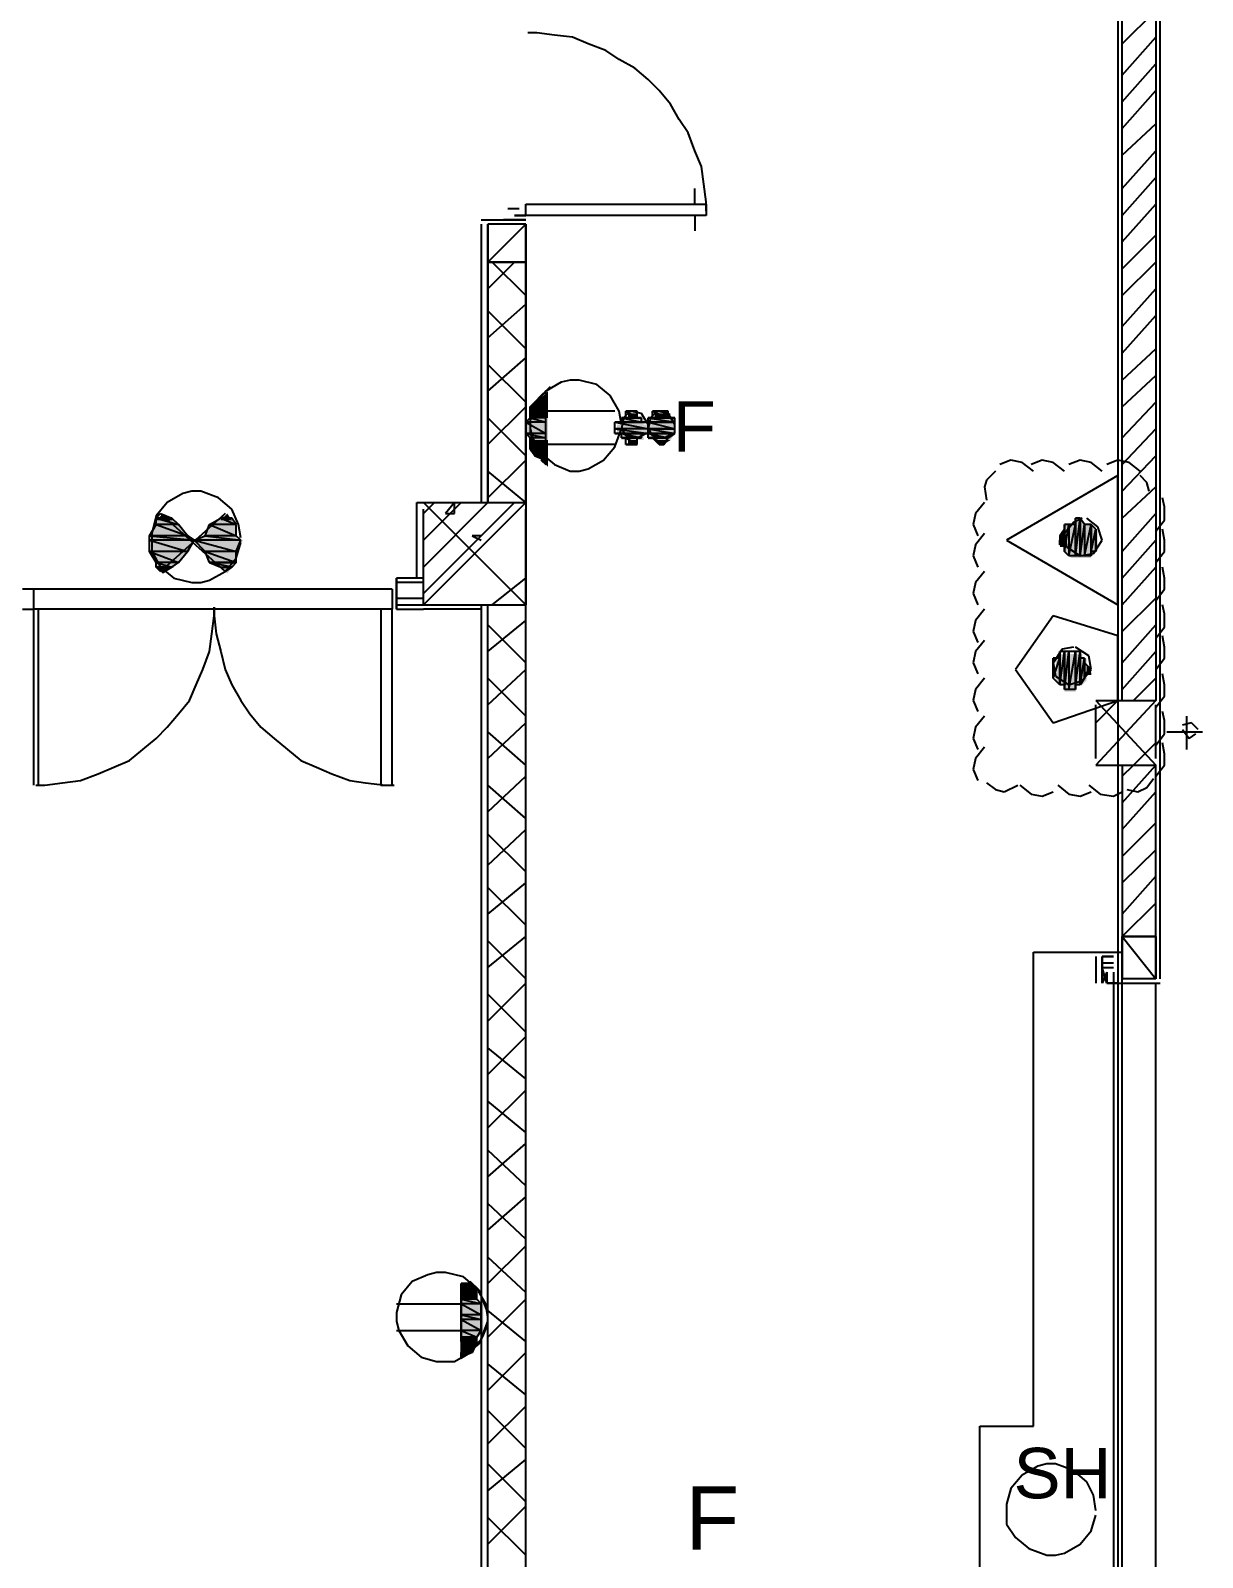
# Model space of a CAD drawing. Header units: millimetres. Extents: x 5 to 415, y 48 to 251.
# Drawn here: x 390.41 to 399.7, y 110.44 to 122.54 of the extents above; entities that cross this region are included whole.
import ezdxf

# ---------------------------------------------------------------- set-up
doc = ezdxf.new("R2010")
doc.units = ezdxf.units.MM
for name, color, linetype in [('H', 7, 'Continuous'), ('P', 7, 'Continuous'), ('T', 7, 'Continuous')]:
    doc.layers.add(name, color=color, linetype=linetype)

msp = doc.modelspace()

# ---------------------------------------------------------------- hatches: boundary and pattern name
at = {"layer": 'H', "linetype": 'Continuous'}
for points in [[(394.458, 119.627), (394.511, 119.68), (394.511, 119.627), (394.458, 119.627)], [(394.37, 119.556), (394.423, 119.592), (394.511, 119.592), (394.511, 119.556), (394.37, 119.556)], [(394.37, 119.468), (394.37, 119.556), (394.511, 119.556), (394.511, 119.468), (394.37, 119.468)], [(394.423, 119.592), (394.458, 119.627), (394.511, 119.627), (394.511, 119.592), (394.423, 119.592)], [(394.335, 119.415), (394.37, 119.468), (394.511, 119.468), (394.511, 119.415), (394.335, 119.415)], [(395.093, 119.415), (395.093, 119.468), (395.27, 119.468), (395.27, 119.415), (395.093, 119.415)], [(395.146, 119.468), (395.146, 119.503), (395.217, 119.503), (395.217, 119.468), (395.146, 119.468)], [(395.305, 119.415), (395.305, 119.468), (395.517, 119.468), (395.517, 119.415), (395.305, 119.415)], [(395.358, 119.468), (395.358, 119.503), (395.482, 119.503), (395.482, 119.468), (395.358, 119.468)], [(394.335, 119.345), (394.335, 119.415), (394.511, 119.415), (394.511, 119.345), (394.335, 119.345)], [(394.37, 119.292), (394.335, 119.345), (394.511, 119.345), (394.511, 119.292), (394.37, 119.292)], [(395.058, 119.38), (395.058, 119.415), (395.305, 119.415), (395.305, 119.38), (395.058, 119.38)], [(395.058, 119.345), (395.058, 119.38), (395.305, 119.38), (395.305, 119.345), (395.058, 119.345)], [(395.093, 119.292), (395.093, 119.345), (395.27, 119.345), (395.27, 119.292), (395.093, 119.292)], [(395.305, 119.38), (395.305, 119.415), (395.517, 119.415), (395.517, 119.38), (395.305, 119.38)], [(395.305, 119.345), (395.305, 119.38), (395.517, 119.38), (395.517, 119.345), (395.305, 119.345)], [(395.305, 119.292), (395.305, 119.345), (395.517, 119.345), (395.482, 119.292), (395.305, 119.292)], [(394.37, 119.204), (394.37, 119.292), (394.511, 119.292), (394.511, 119.204), (394.37, 119.204)], [(394.423, 119.168), (394.37, 119.204), (394.511, 119.204), (394.511, 119.168), (394.423, 119.168)], [(395.146, 119.257), (395.146, 119.292), (395.217, 119.292), (395.217, 119.257), (395.146, 119.257)], [(395.393, 119.257), (395.358, 119.292), (395.482, 119.292), (395.429, 119.257), (395.393, 119.257)], [(394.511, 119.08), (394.423, 119.168), (394.511, 119.133), (394.511, 119.08)], [(394.511, 119.133), (394.423, 119.168), (394.511, 119.168), (394.511, 119.133)], [(391.407, 118.657), (391.46, 118.71), (391.548, 118.657), (391.407, 118.657)], [(391.918, 118.657), (391.971, 118.71), (392.007, 118.657), (391.918, 118.657)], [(391.372, 118.533), (391.407, 118.622), (391.583, 118.622), (391.672, 118.533), (391.372, 118.533)], [(391.407, 118.622), (391.407, 118.657), (391.548, 118.657), (391.583, 118.622), (391.407, 118.622)], [(391.795, 118.533), (391.83, 118.622), (392.042, 118.622), (392.042, 118.533), (391.795, 118.533)], [(391.83, 118.622), (391.918, 118.657), (392.007, 118.657), (392.042, 118.622), (391.83, 118.622)], [(398.604, 118.41), (398.604, 118.622), (398.657, 118.622), (398.657, 118.357), (398.604, 118.41)], [(398.657, 118.357), (398.657, 118.622), (398.692, 118.622), (398.692, 118.357), (398.657, 118.357)], [(398.692, 118.357), (398.692, 118.657), (398.745, 118.657), (398.745, 118.357), (398.692, 118.357)], [(398.745, 118.357), (398.745, 118.657), (398.78, 118.622), (398.78, 118.357), (398.745, 118.357)], [(398.78, 118.357), (398.78, 118.622), (398.815, 118.622), (398.815, 118.357), (398.78, 118.357)], [(398.815, 118.41), (398.815, 118.622), (398.868, 118.569), (398.868, 118.41), (398.815, 118.41)], [(391.372, 118.498), (391.372, 118.533), (391.672, 118.533), (391.707, 118.498), (391.372, 118.498)], [(391.372, 118.41), (391.372, 118.498), (391.707, 118.498), (391.672, 118.41), (391.372, 118.41)], [(391.707, 118.498), (391.795, 118.533), (392.042, 118.533), (392.095, 118.498), (391.707, 118.498)], [(391.795, 118.41), (391.707, 118.498), (392.095, 118.498), (392.042, 118.41), (391.795, 118.41)], [(398.568, 118.445), (398.568, 118.533), (398.604, 118.569), (398.604, 118.445), (398.568, 118.445)], [(391.407, 118.322), (391.372, 118.41), (391.672, 118.41), (391.583, 118.322), (391.407, 118.322)], [(391.83, 118.322), (391.795, 118.41), (392.042, 118.41), (392.042, 118.322), (391.83, 118.322)], [(391.407, 118.286), (391.407, 118.322), (391.583, 118.322), (391.548, 118.286), (391.407, 118.286)], [(391.46, 118.233), (391.407, 118.286), (391.548, 118.286), (391.46, 118.233)], [(391.971, 118.233), (391.918, 118.286), (391.83, 118.322), (392.007, 118.286), (391.971, 118.233)], [(392.007, 118.286), (391.83, 118.322), (392.042, 118.322), (392.007, 118.286)], [(398.533, 117.387), (398.533, 117.563), (398.568, 117.563), (398.568, 117.352), (398.533, 117.387)], [(398.568, 117.352), (398.568, 117.598), (398.604, 117.598), (398.604, 117.352), (398.568, 117.352)], [(398.604, 117.299), (398.604, 117.598), (398.657, 117.598), (398.657, 117.299), (398.604, 117.299)], [(398.657, 117.299), (398.657, 117.598), (398.692, 117.598), (398.692, 117.299), (398.657, 117.299)], [(398.692, 117.352), (398.692, 117.598), (398.745, 117.598), (398.745, 117.352), (398.692, 117.352)], [(398.745, 117.352), (398.745, 117.563), (398.78, 117.563), (398.78, 117.387), (398.745, 117.352)], [(398.78, 117.44), (398.78, 117.51), (398.815, 117.475), (398.815, 117.44), (398.78, 117.44)], [(393.823, 112.518), (393.823, 112.607), (393.912, 112.607), (393.947, 112.518), (393.823, 112.518)], [(393.823, 112.483), (393.823, 112.518), (393.947, 112.518), (393.947, 112.483), (393.823, 112.483)], [(393.823, 112.448), (393.823, 112.483), (393.947, 112.483), (394, 112.448), (393.823, 112.448)], [(393.823, 112.36), (393.823, 112.448), (394, 112.448), (394, 112.36), (393.823, 112.36)], [(393.823, 112.307), (393.823, 112.36), (394, 112.36), (394, 112.307), (393.823, 112.307)], [(393.823, 112.219), (393.823, 112.307), (394, 112.307), (394, 112.219), (393.823, 112.219)], [(393.823, 112.183), (393.823, 112.219), (394, 112.219), (393.947, 112.183), (393.823, 112.183)], [(393.823, 112.148), (393.823, 112.183), (393.947, 112.183), (393.947, 112.148), (393.823, 112.148)], [(393.823, 112.007), (393.823, 112.148), (393.912, 112.06), (393.823, 112.007)], [(393.912, 112.06), (393.823, 112.148), (393.947, 112.148), (393.912, 112.06)]]:
    msp.add_hatch(color=256, dxfattribs=at).paths.add_polyline_path(points)

# ---------------------------------------------------------------- linework, layer by layer
at = {"layer": 'P'}
for points in [[(399.027, 124.46), (399.027, 109.485)], [(399.027, 124.46), (399.027, 117.228)], [(399.062, 117.228), (399.062, 124.513)], [(399.327, 124.513), (399.327, 117.228)], [(399.362, 115.023), (399.362, 124.46)], [(399.062, 122.432), (399.327, 122.696)], [(394.423, 122.52), (394.353, 122.52)], [(394.564, 122.502), (394.423, 122.52)], [(394.705, 122.484), (394.564, 122.502)], [(394.829, 122.432), (394.705, 122.484)], [(399.062, 122.185), (399.327, 122.484)], [(394.97, 122.379), (394.829, 122.432)], [(395.076, 122.308), (394.97, 122.379)], [(395.199, 122.238), (395.076, 122.308)], [(395.305, 122.149), (395.199, 122.238)], [(399.062, 121.973), (399.327, 122.273)], [(395.393, 122.061), (395.305, 122.149)], [(395.482, 121.955), (395.393, 122.061)], [(399.062, 121.761), (399.327, 122.061)], [(395.552, 121.832), (395.482, 121.955)], [(395.623, 121.726), (395.552, 121.832)], [(399.062, 121.55), (399.327, 121.797)], [(395.676, 121.585), (395.623, 121.726)], [(395.728, 121.461), (395.676, 121.585)], [(399.062, 121.285), (399.327, 121.585)], [(395.746, 121.32), (395.728, 121.461)], [(399.062, 121.073), (399.327, 121.373)], [(395.676, 121.162), (395.676, 121.285)], [(395.764, 121.179), (395.746, 121.32)], [(394.335, 121.162), (395.764, 121.162)], [(394.335, 121.073), (394.335, 121.162)], [(395.764, 121.109), (395.764, 121.179)], [(395.764, 121.162), (395.764, 121.073)], [(399.062, 120.862), (399.327, 121.162)], [(393.982, 121.038), (394.335, 121.038)], [(394.159, 121.038), (394.335, 121.038)], [(394.335, 121.038), (394.159, 121.038)], [(394.194, 121.126), (394.282, 121.126)], [(394.335, 121.073), (394.247, 121.073)], [(394.247, 121.073), (394.335, 121.073)], [(395.764, 121.073), (394.335, 121.073)], [(395.676, 121.073), (395.676, 120.95)], [(393.982, 121.003), (393.982, 118.798)], [(394.035, 118.798), (394.035, 121.003)], [(394.035, 120.703), (394.335, 121.003)], [(394.335, 121.003), (394.035, 121.003)], [(394.035, 121.003), (394.035, 120.703)], [(394.335, 121.003), (394.035, 121.003)], [(394.035, 120.703), (394.035, 121.003)], [(394.335, 118.798), (394.335, 121.003)], [(394.335, 121.003), (394.335, 118.798)], [(394.335, 120.703), (394.335, 121.003)], [(394.335, 121.003), (394.335, 120.703)], [(399.062, 120.65), (399.327, 120.915)], [(394.035, 120.491), (394.247, 120.703)], [(394.335, 120.703), (394.035, 120.703)], [(394.035, 120.703), (394.035, 118.798)], [(394.035, 120.703), (394.335, 120.703)], [(394.335, 120.703), (394.035, 120.703)], [(394.335, 120.438), (394.07, 120.703)], [(394.335, 118.798), (394.335, 120.703)], [(399.062, 120.438), (399.327, 120.703)], [(399.062, 120.191), (399.327, 120.491)], [(394.035, 120.103), (394.335, 120.368)], [(394.335, 120.015), (394.035, 120.315)], [(399.062, 119.98), (399.327, 120.28)], [(394.035, 119.68), (394.335, 119.944)], [(399.062, 119.768), (399.327, 120.015)], [(394.335, 119.592), (394.035, 119.892)], [(399.062, 119.556), (399.327, 119.803)], [(394.494, 119.68), (394.406, 119.574)], [(394.494, 119.68), (394.406, 119.574)], [(394.529, 119.715), (394.441, 119.627)], [(394.494, 119.68), (394.458, 119.645)], [(394.458, 119.645), (394.494, 119.68)], [(394.617, 119.75), (394.494, 119.68)], [(394.617, 119.75), (394.494, 119.68)], [(394.494, 119.098), (394.494, 119.68)], [(394.688, 119.768), (394.617, 119.75)], [(394.688, 119.768), (394.617, 119.75)], [(394.758, 119.768), (394.688, 119.768)], [(394.758, 119.768), (394.688, 119.768)], [(394.899, 119.733), (394.758, 119.768)], [(394.899, 119.733), (394.758, 119.768)], [(395.005, 119.645), (394.899, 119.733)], [(395.005, 119.645), (394.899, 119.733)], [(394.035, 119.257), (394.335, 119.556)], [(394.37, 119.556), (394.406, 119.592)], [(394.406, 119.574), (394.37, 119.451)], [(394.406, 119.574), (394.37, 119.451)], [(394.494, 119.556), (394.37, 119.556)], [(394.494, 119.556), (394.37, 119.556)], [(394.37, 119.556), (394.494, 119.468)], [(394.37, 119.556), (394.494, 119.468)], [(394.37, 119.468), (394.37, 119.556)], [(394.441, 119.627), (394.388, 119.539)], [(394.458, 119.645), (394.406, 119.592)], [(394.406, 119.592), (394.458, 119.645)], [(394.494, 119.592), (394.406, 119.592)], [(394.406, 119.592), (394.494, 119.556)], [(394.406, 119.592), (394.494, 119.556)], [(394.494, 119.645), (394.494, 119.592)], [(394.494, 119.592), (394.494, 119.645)], [(394.494, 119.556), (394.494, 119.592)], [(394.494, 119.468), (394.494, 119.556)], [(395.076, 119.521), (395.005, 119.645)], [(395.076, 119.521), (395.005, 119.645)], [(399.062, 119.309), (399.327, 119.592)], [(394.335, 119.168), (394.035, 119.468)], [(394.335, 119.433), (394.37, 119.468)], [(394.494, 119.433), (394.335, 119.433)], [(394.494, 119.433), (394.335, 119.433)], [(394.335, 119.433), (394.494, 119.345)], [(394.335, 119.433), (394.494, 119.345)], [(394.335, 119.345), (394.335, 119.433)], [(394.388, 119.539), (394.37, 119.451)], [(394.494, 119.468), (394.37, 119.468)], [(394.494, 119.468), (394.37, 119.468)], [(394.37, 119.468), (394.494, 119.433)], [(394.37, 119.468), (394.494, 119.433)], [(394.37, 119.451), (394.37, 119.38)], [(394.37, 119.451), (394.37, 119.38)], [(394.37, 119.451), (394.37, 119.362)], [(395.041, 119.521), (394.494, 119.521)], [(394.494, 119.433), (394.494, 119.468)], [(394.494, 119.345), (394.494, 119.433)], [(395.093, 119.433), (395.041, 119.433)], [(395.041, 119.433), (395.252, 119.433)], [(395.305, 119.433), (395.041, 119.433)], [(395.041, 119.433), (395.305, 119.433)], [(395.305, 119.433), (395.041, 119.433)], [(395.041, 119.433), (395.252, 119.433)], [(395.305, 119.433), (395.041, 119.433)], [(395.041, 119.433), (395.305, 119.38)], [(395.041, 119.433), (395.305, 119.38)], [(395.041, 119.38), (395.041, 119.433)], [(395.093, 119.415), (395.076, 119.521)], [(395.093, 119.415), (395.076, 119.521)], [(395.111, 119.468), (395.093, 119.38)], [(395.252, 119.468), (395.093, 119.468)], [(395.093, 119.468), (395.129, 119.468)], [(395.252, 119.468), (395.093, 119.468)], [(395.093, 119.468), (395.252, 119.468)], [(395.093, 119.468), (395.252, 119.468)], [(395.252, 119.468), (395.093, 119.468)], [(395.252, 119.468), (395.093, 119.468)], [(395.093, 119.468), (395.252, 119.433)], [(395.093, 119.468), (395.252, 119.433)], [(395.093, 119.433), (395.093, 119.468)], [(395.252, 119.433), (395.093, 119.433)], [(395.252, 119.433), (395.093, 119.433)], [(395.093, 119.433), (395.252, 119.433)], [(395.252, 119.433), (395.093, 119.433)], [(395.164, 119.521), (395.111, 119.468)], [(395.182, 119.521), (395.129, 119.521)], [(395.129, 119.521), (395.182, 119.521)], [(395.217, 119.521), (395.129, 119.521)], [(395.129, 119.521), (395.217, 119.468)], [(395.129, 119.521), (395.217, 119.468)], [(395.129, 119.468), (395.129, 119.521)], [(395.217, 119.468), (395.129, 119.468)], [(395.217, 119.468), (395.129, 119.468)], [(395.129, 119.468), (395.252, 119.468)], [(395.129, 119.468), (395.252, 119.468)], [(395.252, 119.503), (395.164, 119.521)], [(395.217, 119.521), (395.217, 119.521)], [(395.217, 119.521), (395.217, 119.521)], [(395.217, 119.468), (395.217, 119.521)], [(395.252, 119.468), (395.217, 119.468)], [(395.305, 119.415), (395.252, 119.503)], [(395.252, 119.468), (395.252, 119.468)], [(395.252, 119.468), (395.252, 119.468)], [(395.252, 119.433), (395.252, 119.468)], [(395.252, 119.433), (395.252, 119.433)], [(395.252, 119.433), (395.305, 119.433)], [(395.323, 119.468), (395.305, 119.38)], [(395.34, 119.468), (395.305, 119.468)], [(395.305, 119.468), (395.464, 119.468)], [(395.517, 119.468), (395.305, 119.468)], [(395.305, 119.468), (395.517, 119.468)], [(395.517, 119.468), (395.305, 119.468)], [(395.305, 119.468), (395.464, 119.468)], [(395.517, 119.468), (395.305, 119.468)], [(395.305, 119.468), (395.517, 119.433)], [(395.305, 119.468), (395.517, 119.433)], [(395.305, 119.433), (395.305, 119.468)], [(395.305, 119.38), (395.305, 119.433)], [(395.517, 119.433), (395.305, 119.433)], [(395.517, 119.433), (395.305, 119.433)], [(395.305, 119.433), (395.517, 119.433)], [(395.305, 119.433), (395.517, 119.433)], [(395.517, 119.433), (395.305, 119.433)], [(395.517, 119.433), (395.305, 119.433)], [(395.305, 119.433), (395.517, 119.38)], [(395.305, 119.433), (395.517, 119.38)], [(395.305, 119.38), (395.305, 119.433)], [(395.376, 119.521), (395.323, 119.468)], [(395.464, 119.521), (395.34, 119.521)], [(395.34, 119.521), (395.393, 119.521)], [(395.464, 119.521), (395.34, 119.521)], [(395.34, 119.521), (395.464, 119.468)], [(395.34, 119.521), (395.464, 119.468)], [(395.34, 119.468), (395.34, 119.521)], [(395.464, 119.468), (395.34, 119.468)], [(395.464, 119.468), (395.34, 119.468)], [(395.34, 119.468), (395.464, 119.468)], [(395.464, 119.468), (395.34, 119.468)], [(395.464, 119.503), (395.376, 119.521)], [(395.393, 119.521), (395.429, 119.521)], [(395.429, 119.521), (395.393, 119.521)], [(395.429, 119.521), (395.393, 119.521)], [(395.393, 119.521), (395.429, 119.521)], [(395.393, 119.521), (395.464, 119.521)], [(395.429, 119.521), (395.464, 119.521)], [(395.464, 119.521), (395.429, 119.521)], [(395.464, 119.468), (395.464, 119.521)], [(395.517, 119.415), (395.464, 119.503)], [(395.464, 119.468), (395.464, 119.468)], [(395.464, 119.468), (395.517, 119.468)], [(395.517, 119.433), (395.517, 119.468)], [(395.517, 119.433), (395.517, 119.433)], [(395.517, 119.433), (395.517, 119.433)], [(395.517, 119.38), (395.517, 119.433)], [(394.494, 119.345), (394.335, 119.345)], [(394.494, 119.345), (394.335, 119.345)], [(394.335, 119.345), (394.494, 119.309)], [(394.335, 119.345), (394.494, 119.309)], [(394.37, 119.309), (394.335, 119.345)], [(394.37, 119.38), (394.388, 119.309)], [(394.37, 119.38), (394.388, 119.309)], [(394.37, 119.362), (394.388, 119.274)], [(394.494, 119.309), (394.494, 119.345)], [(395.041, 119.239), (395.093, 119.38)], [(395.041, 119.239), (395.093, 119.38)], [(395.305, 119.38), (395.041, 119.38)], [(395.305, 119.38), (395.041, 119.38)], [(395.041, 119.38), (395.305, 119.345)], [(395.041, 119.38), (395.305, 119.345)], [(395.041, 119.345), (395.041, 119.38)], [(395.305, 119.345), (395.041, 119.345)], [(395.252, 119.345), (395.041, 119.345)], [(395.041, 119.345), (395.252, 119.345)], [(395.252, 119.345), (395.041, 119.345)], [(395.041, 119.345), (395.305, 119.345)], [(395.252, 119.345), (395.041, 119.345)], [(395.041, 119.345), (395.252, 119.345)], [(395.041, 119.345), (395.252, 119.345)], [(395.093, 119.345), (395.041, 119.345)], [(395.093, 119.38), (395.129, 119.327)], [(395.252, 119.345), (395.093, 119.345)], [(395.252, 119.345), (395.093, 119.345)], [(395.093, 119.345), (395.252, 119.309)], [(395.093, 119.345), (395.252, 119.309)], [(395.093, 119.309), (395.093, 119.345)], [(395.129, 119.327), (395.217, 119.309)], [(395.217, 119.309), (395.288, 119.345)], [(395.305, 119.345), (395.252, 119.345)], [(395.252, 119.345), (395.252, 119.345)], [(395.252, 119.309), (395.252, 119.345)], [(395.305, 119.345), (395.305, 119.38)], [(395.305, 119.38), (395.34, 119.327)], [(395.517, 119.38), (395.305, 119.38)], [(395.517, 119.38), (395.305, 119.38)], [(395.305, 119.38), (395.517, 119.38)], [(395.305, 119.38), (395.517, 119.38)], [(395.517, 119.38), (395.305, 119.38)], [(395.517, 119.38), (395.305, 119.38)], [(395.305, 119.38), (395.517, 119.345)], [(395.305, 119.38), (395.517, 119.345)], [(395.305, 119.345), (395.305, 119.38)], [(395.517, 119.345), (395.305, 119.345)], [(395.517, 119.345), (395.305, 119.345)], [(395.305, 119.345), (395.517, 119.345)], [(395.305, 119.345), (395.517, 119.345)], [(395.517, 119.345), (395.305, 119.345)], [(395.517, 119.345), (395.305, 119.345)], [(395.305, 119.345), (395.464, 119.309)], [(395.305, 119.345), (395.464, 119.309)], [(395.305, 119.309), (395.305, 119.345)], [(395.34, 119.327), (395.429, 119.309)], [(395.429, 119.309), (395.499, 119.345)], [(395.464, 119.309), (395.517, 119.345)], [(395.517, 119.38), (395.517, 119.38)], [(395.517, 119.38), (395.517, 119.38)], [(395.517, 119.345), (395.517, 119.38)], [(395.517, 119.345), (395.517, 119.345)], [(395.517, 119.345), (395.517, 119.345)], [(399.062, 119.098), (399.327, 119.38)], [(394.494, 119.309), (394.37, 119.309)], [(394.494, 119.309), (394.37, 119.309)], [(394.37, 119.309), (394.494, 119.221)], [(394.37, 119.309), (394.494, 119.221)], [(394.37, 119.221), (394.37, 119.309)], [(394.494, 119.221), (394.37, 119.221)], [(394.494, 119.221), (394.37, 119.221)], [(394.37, 119.221), (394.494, 119.168)], [(394.37, 119.221), (394.494, 119.168)], [(394.406, 119.168), (394.37, 119.221)], [(394.388, 119.309), (394.458, 119.186)], [(394.388, 119.309), (394.458, 119.186)], [(394.388, 119.274), (394.441, 119.204)], [(394.441, 119.204), (394.494, 119.133)], [(394.494, 119.221), (394.494, 119.309)], [(395.041, 119.257), (394.494, 119.257)], [(394.494, 119.168), (394.494, 119.221)], [(394.952, 119.133), (395.041, 119.239)], [(394.952, 119.133), (395.041, 119.239)], [(395.252, 119.309), (395.093, 119.309)], [(395.252, 119.309), (395.093, 119.309)], [(395.093, 119.309), (395.252, 119.309)], [(395.093, 119.309), (395.252, 119.309)], [(395.252, 119.309), (395.093, 119.309)], [(395.252, 119.309), (395.093, 119.309)], [(395.093, 119.309), (395.217, 119.309)], [(395.093, 119.309), (395.217, 119.309)], [(395.129, 119.309), (395.093, 119.309)], [(395.217, 119.309), (395.129, 119.309)], [(395.217, 119.309), (395.129, 119.309)], [(395.129, 119.309), (395.217, 119.257)], [(395.129, 119.309), (395.217, 119.257)], [(395.129, 119.257), (395.129, 119.309)], [(395.217, 119.257), (395.129, 119.257)], [(395.182, 119.257), (395.129, 119.257)], [(395.129, 119.257), (395.182, 119.257)], [(395.182, 119.257), (395.217, 119.257)], [(395.217, 119.257), (395.182, 119.257)], [(395.217, 119.309), (395.252, 119.309)], [(395.217, 119.257), (395.217, 119.309)], [(395.252, 119.309), (395.252, 119.309)], [(395.252, 119.309), (395.252, 119.309)], [(395.464, 119.309), (395.305, 119.309)], [(395.464, 119.309), (395.305, 119.309)], [(395.305, 119.309), (395.34, 119.309)], [(395.305, 119.309), (395.464, 119.309)], [(395.464, 119.309), (395.305, 119.309)], [(395.34, 119.309), (395.464, 119.309)], [(395.464, 119.309), (395.34, 119.309)], [(395.34, 119.309), (395.464, 119.309)], [(395.464, 119.309), (395.34, 119.309)], [(395.34, 119.309), (395.464, 119.309)], [(395.464, 119.309), (395.34, 119.309)], [(395.34, 119.309), (395.429, 119.257)], [(395.34, 119.309), (395.429, 119.257)], [(395.393, 119.257), (395.34, 119.309)], [(395.429, 119.257), (395.393, 119.257)], [(395.393, 119.257), (395.429, 119.257)], [(395.429, 119.257), (395.393, 119.257)], [(395.429, 119.257), (395.464, 119.309)], [(395.429, 119.257), (395.429, 119.257)], [(395.429, 119.257), (395.429, 119.257)], [(395.464, 119.309), (395.464, 119.309)], [(395.464, 119.309), (395.464, 119.309)], [(394.035, 118.833), (394.335, 119.133)], [(394.494, 119.168), (394.406, 119.168)], [(394.406, 119.168), (394.494, 119.133)], [(394.494, 119.133), (394.406, 119.168)], [(394.406, 119.168), (394.494, 119.168)], [(394.494, 119.133), (394.406, 119.168)], [(394.458, 119.186), (394.564, 119.098)], [(394.458, 119.186), (394.564, 119.098)], [(394.458, 119.133), (394.494, 119.098)], [(394.494, 119.098), (394.458, 119.133)], [(394.494, 119.168), (394.494, 119.133)], [(394.564, 119.098), (394.688, 119.045)], [(394.564, 119.098), (394.688, 119.045)], [(394.829, 119.063), (394.952, 119.133)], [(394.829, 119.063), (394.952, 119.133)], [(398.18, 119.133), (398.092, 119.098)], [(398.268, 119.115), (398.18, 119.133)], [(398.357, 119.045), (398.268, 119.115)], [(398.427, 119.133), (398.339, 119.098)], [(398.515, 119.115), (398.427, 119.133)], [(398.604, 119.045), (398.515, 119.115)], [(398.727, 119.133), (398.639, 119.098)], [(398.815, 119.115), (398.727, 119.133)], [(398.903, 119.045), (398.815, 119.115)], [(399.027, 119.133), (398.939, 119.098)], [(399.115, 119.115), (399.027, 119.133)], [(399.062, 118.886), (399.327, 119.168)], [(399.203, 119.045), (399.115, 119.115)], [(394.335, 118.798), (394.035, 119.045)], [(394.688, 119.045), (394.758, 119.045)], [(394.688, 119.045), (394.758, 119.045)], [(394.758, 119.045), (394.829, 119.063)], [(394.758, 119.045), (394.829, 119.063)], [(397.986, 118.974), (397.969, 118.921)], [(398.057, 119.045), (397.986, 118.974)], [(399.027, 119.01), (398.145, 118.498)], [(399.027, 117.987), (399.027, 119.01)], [(399.256, 118.957), (399.203, 119.01)], [(399.274, 118.886), (399.256, 118.957)], [(391.619, 118.868), (391.495, 118.798)], [(391.689, 118.886), (391.619, 118.868)], [(391.76, 118.886), (391.689, 118.886)], [(391.901, 118.833), (391.76, 118.886)], [(392.007, 118.745), (391.901, 118.833)], [(397.969, 118.921), (397.986, 118.816)], [(399.062, 118.674), (399.327, 118.921)], [(399.397, 118.763), (399.38, 118.833)], [(391.495, 118.798), (391.407, 118.692)], [(391.407, 118.674), (391.442, 118.71)], [(391.954, 118.251), (391.442, 118.71)], [(391.442, 118.251), (391.954, 118.71)], [(391.442, 118.71), (391.53, 118.674)], [(391.954, 118.71), (391.918, 118.674)], [(391.918, 118.674), (391.954, 118.71)], [(392.06, 118.622), (392.007, 118.745)], [(393.471, 118.198), (393.471, 118.798)], [(393.471, 118.798), (393.982, 118.798)], [(393.524, 118.71), (393.612, 118.798)], [(393.524, 118.498), (393.823, 118.798)], [(393.524, 118.286), (394.035, 118.798)], [(393.524, 118.075), (394.247, 118.798)], [(393.524, 118.798), (394.335, 118.798)], [(394.335, 118.798), (393.524, 117.987)], [(393.524, 118.798), (394.335, 117.987)], [(393.524, 117.987), (393.524, 118.745)], [(393.771, 118.798), (393.7, 118.71)], [(393.7, 118.71), (393.771, 118.71)], [(393.771, 118.71), (393.771, 118.798)], [(394.335, 118.798), (394.335, 117.987)], [(394.335, 117.987), (394.335, 118.745)], [(397.898, 118.71), (397.88, 118.622)], [(397.969, 118.798), (397.898, 118.71)], [(399.062, 118.41), (399.327, 118.71)], [(399.397, 118.657), (399.397, 118.763)], [(391.354, 118.533), (391.407, 118.622)], [(391.407, 118.692), (391.372, 118.551)], [(391.53, 118.674), (391.407, 118.674)], [(391.53, 118.674), (391.407, 118.674)], [(391.407, 118.674), (391.583, 118.622)], [(391.407, 118.674), (391.583, 118.622)], [(391.407, 118.622), (391.407, 118.674)], [(391.583, 118.622), (391.407, 118.622)], [(391.583, 118.622), (391.407, 118.622)], [(391.407, 118.622), (391.654, 118.533)], [(391.407, 118.622), (391.654, 118.533)], [(391.583, 118.622), (391.53, 118.674)], [(391.654, 118.533), (391.583, 118.622)], [(391.795, 118.533), (391.83, 118.622)], [(391.83, 118.622), (391.918, 118.674)], [(392.042, 118.622), (391.83, 118.622)], [(392.042, 118.622), (391.83, 118.622)], [(391.83, 118.622), (392.042, 118.533)], [(391.83, 118.622), (392.042, 118.533)], [(392.007, 118.674), (391.918, 118.674)], [(391.918, 118.674), (392.042, 118.622)], [(391.918, 118.674), (392.042, 118.622)], [(392.042, 118.622), (392.007, 118.674)], [(392.042, 118.533), (392.042, 118.622)], [(392.077, 118.516), (392.06, 118.622)], [(397.88, 118.622), (397.916, 118.533)], [(398.568, 118.463), (398.604, 118.586)], [(398.604, 118.586), (398.568, 118.533)], [(398.568, 118.463), (398.604, 118.586)], [(398.674, 118.639), (398.604, 118.551)], [(398.604, 118.622), (398.604, 118.41)], [(398.604, 118.41), (398.604, 118.622)], [(398.604, 118.622), (398.604, 118.41)], [(398.604, 118.586), (398.604, 118.622)], [(398.604, 118.622), (398.604, 118.41)], [(398.604, 118.41), (398.639, 118.622)], [(398.639, 118.622), (398.604, 118.622)], [(398.604, 118.41), (398.639, 118.622)], [(398.604, 118.586), (398.604, 118.463)], [(398.604, 118.586), (398.604, 118.463)], [(398.604, 118.41), (398.604, 118.586)], [(398.604, 118.463), (398.604, 118.586)], [(398.604, 118.586), (398.604, 118.586)], [(398.604, 118.586), (398.604, 118.463)], [(398.604, 118.41), (398.604, 118.586)], [(398.639, 118.622), (398.639, 118.375)], [(398.639, 118.622), (398.639, 118.375)], [(398.639, 118.375), (398.692, 118.622)], [(398.692, 118.622), (398.639, 118.622)], [(398.639, 118.375), (398.692, 118.622)], [(398.745, 118.674), (398.674, 118.639)], [(398.692, 118.674), (398.692, 118.375)], [(398.692, 118.375), (398.692, 118.674)], [(398.692, 118.674), (398.692, 118.375)], [(398.692, 118.622), (398.692, 118.674)], [(398.692, 118.674), (398.692, 118.375)], [(398.692, 118.375), (398.727, 118.674)], [(398.727, 118.674), (398.692, 118.674)], [(398.692, 118.375), (398.727, 118.674)], [(398.692, 118.622), (398.692, 118.375)], [(398.692, 118.375), (398.692, 118.622)], [(398.727, 118.674), (398.727, 118.375)], [(398.727, 118.674), (398.727, 118.375)], [(398.727, 118.375), (398.727, 118.674)], [(398.727, 118.674), (398.727, 118.674)], [(398.727, 118.375), (398.727, 118.674)], [(398.727, 118.674), (398.727, 118.674)], [(398.727, 118.674), (398.727, 118.375)], [(398.727, 118.674), (398.727, 118.375)], [(398.762, 118.622), (398.727, 118.674)], [(398.727, 118.375), (398.762, 118.622)], [(398.727, 118.375), (398.762, 118.622)], [(398.762, 118.622), (398.762, 118.375)], [(398.762, 118.622), (398.762, 118.375)], [(398.762, 118.375), (398.815, 118.622)], [(398.815, 118.622), (398.762, 118.622)], [(398.762, 118.375), (398.815, 118.622)], [(398.868, 118.604), (398.78, 118.674)], [(398.815, 118.622), (398.815, 118.375)], [(398.815, 118.622), (398.815, 118.375)], [(398.815, 118.41), (398.815, 118.622)], [(398.815, 118.375), (398.815, 118.622)], [(398.815, 118.622), (398.815, 118.622)], [(398.815, 118.622), (398.815, 118.375)], [(398.815, 118.622), (398.815, 118.41)], [(398.851, 118.586), (398.815, 118.622)], [(398.815, 118.41), (398.851, 118.586)], [(398.815, 118.41), (398.851, 118.586)], [(398.851, 118.586), (398.851, 118.41)], [(398.851, 118.586), (398.851, 118.41)], [(398.851, 118.463), (398.851, 118.586)], [(398.851, 118.41), (398.851, 118.586)], [(398.851, 118.586), (398.851, 118.586)], [(398.851, 118.586), (398.851, 118.41)], [(398.851, 118.463), (398.851, 118.586)], [(398.851, 118.586), (398.851, 118.533)], [(398.903, 118.498), (398.868, 118.604)], [(399.327, 118.569), (399.397, 118.657)], [(399.397, 118.498), (399.38, 118.586)], [(391.654, 118.533), (391.354, 118.533)], [(391.654, 118.533), (391.354, 118.533)], [(391.354, 118.533), (391.707, 118.498)], [(391.354, 118.533), (391.707, 118.498)], [(391.354, 118.498), (391.354, 118.533)], [(391.707, 118.498), (391.354, 118.498)], [(391.707, 118.498), (391.354, 118.498)], [(391.354, 118.498), (391.654, 118.41)], [(391.354, 118.498), (391.654, 118.41)], [(391.354, 118.41), (391.354, 118.498)], [(391.372, 118.551), (391.372, 118.48)], [(391.372, 118.48), (391.372, 118.41)], [(391.707, 118.498), (391.654, 118.533)], [(391.654, 118.41), (391.707, 118.498)], [(391.707, 118.498), (391.795, 118.533)], [(392.077, 118.498), (391.707, 118.498)], [(392.077, 118.498), (391.707, 118.498)], [(391.707, 118.498), (392.042, 118.41)], [(391.707, 118.498), (392.042, 118.41)], [(391.795, 118.41), (391.707, 118.498)], [(392.042, 118.533), (391.795, 118.533)], [(392.042, 118.533), (391.795, 118.533)], [(391.795, 118.533), (392.077, 118.498)], [(391.795, 118.533), (392.077, 118.498)], [(392.077, 118.498), (392.042, 118.533)], [(392.042, 118.41), (392.077, 118.498)], [(392.042, 118.357), (392.077, 118.48)], [(393.982, 118.533), (393.912, 118.533)], [(393.912, 118.533), (393.982, 118.498)], [(397.969, 118.551), (397.898, 118.463)], [(398.145, 118.498), (399.027, 117.987)], [(398.568, 118.533), (398.568, 118.533)], [(398.568, 118.533), (398.568, 118.533)], [(398.568, 118.533), (398.568, 118.463)], [(398.568, 118.498), (398.568, 118.463)], [(398.568, 118.463), (398.568, 118.498)], [(398.604, 118.551), (398.621, 118.445)], [(398.833, 118.392), (398.903, 118.498)], [(398.851, 118.533), (398.851, 118.463)], [(398.851, 118.463), (398.851, 118.533)], [(398.851, 118.533), (398.851, 118.463)], [(398.851, 118.498), (398.851, 118.533)], [(398.851, 118.533), (398.851, 118.498)], [(398.851, 118.498), (398.851, 118.463)], [(398.851, 118.463), (398.851, 118.498)], [(399.062, 118.198), (399.327, 118.498)], [(399.397, 118.41), (399.397, 118.498)], [(391.654, 118.41), (391.354, 118.41)], [(391.654, 118.41), (391.354, 118.41)], [(391.354, 118.41), (391.583, 118.322)], [(391.354, 118.41), (391.583, 118.322)], [(391.407, 118.322), (391.354, 118.41)], [(391.372, 118.41), (391.442, 118.286)], [(391.583, 118.322), (391.654, 118.41)], [(392.042, 118.41), (391.795, 118.41)], [(392.042, 118.41), (391.795, 118.41)], [(391.795, 118.41), (392.042, 118.322)], [(391.795, 118.41), (392.042, 118.322)], [(391.83, 118.322), (391.795, 118.41)], [(391.954, 118.251), (392.042, 118.357)], [(392.042, 118.322), (392.042, 118.41)], [(397.898, 118.463), (397.88, 118.375)], [(397.88, 118.375), (397.916, 118.286)], [(398.604, 118.463), (398.568, 118.463)], [(398.604, 118.463), (398.604, 118.41)], [(398.639, 118.375), (398.604, 118.41)], [(398.621, 118.445), (398.727, 118.375)], [(398.692, 118.375), (398.639, 118.375)], [(398.727, 118.375), (398.692, 118.375)], [(398.727, 118.375), (398.833, 118.392)], [(398.762, 118.375), (398.727, 118.375)], [(398.815, 118.375), (398.762, 118.375)], [(398.815, 118.375), (398.815, 118.41)], [(398.851, 118.41), (398.815, 118.41)], [(398.851, 118.41), (398.851, 118.463)], [(399.327, 118.322), (399.397, 118.41)], [(391.583, 118.322), (391.407, 118.322)], [(391.583, 118.322), (391.407, 118.322)], [(391.407, 118.322), (391.53, 118.286)], [(391.407, 118.322), (391.53, 118.286)], [(391.407, 118.286), (391.407, 118.322)], [(391.407, 118.286), (391.53, 118.286)], [(391.442, 118.251), (391.407, 118.286)], [(391.53, 118.286), (391.407, 118.286)], [(391.442, 118.286), (391.548, 118.198)], [(391.53, 118.286), (391.442, 118.251)], [(391.53, 118.286), (391.583, 118.322)], [(392.042, 118.322), (391.83, 118.322)], [(391.83, 118.322), (391.918, 118.286)], [(392.007, 118.286), (391.83, 118.322)], [(391.83, 118.322), (392.042, 118.322)], [(392.007, 118.286), (391.83, 118.322)], [(391.83, 118.181), (391.954, 118.251)], [(391.918, 118.286), (392.007, 118.286)], [(391.918, 118.286), (392.007, 118.286)], [(391.954, 118.251), (391.918, 118.286)], [(392.007, 118.286), (391.954, 118.251)], [(392.042, 118.322), (392.007, 118.286)], [(397.969, 118.251), (397.898, 118.163)], [(399.062, 117.987), (399.327, 118.286)], [(399.397, 118.198), (399.38, 118.286)], [(390.437, 118.11), (390.349, 118.11)], [(393.277, 118.11), (390.437, 118.11)], [(390.437, 117.951), (390.437, 118.11)], [(391.548, 118.198), (391.689, 118.163)], [(391.689, 118.163), (391.76, 118.163)], [(391.76, 118.163), (391.83, 118.181)], [(393.277, 118.11), (393.277, 117.951)], [(393.524, 118.198), (393.312, 118.198)], [(393.524, 118.198), (393.312, 118.198)], [(393.312, 118.198), (393.312, 117.951)], [(393.312, 117.951), (393.312, 118.198)], [(393.312, 118.198), (393.312, 117.951)], [(393.312, 118.198), (393.312, 117.951)], [(393.312, 117.951), (393.312, 118.198)], [(393.312, 117.951), (393.312, 118.198)], [(393.524, 118.163), (393.312, 118.163)], [(393.312, 117.951), (393.312, 118.11)], [(394.07, 117.987), (394.335, 118.198)], [(397.898, 118.163), (397.88, 118.075)], [(399.327, 118.022), (399.397, 118.11)], [(399.397, 118.11), (399.397, 118.198)], [(393.312, 118.039), (393.524, 118.039)], [(393.312, 117.987), (393.524, 117.987)], [(393.524, 117.987), (394.335, 117.987)], [(393.982, 117.987), (393.982, 109.185)], [(394.035, 109.485), (394.035, 117.987)], [(394.335, 109.185), (394.335, 117.987)], [(394.335, 109.485), (394.335, 117.987)], [(397.88, 118.075), (397.916, 117.987)], [(399.062, 117.775), (399.327, 118.039)], [(399.397, 117.916), (399.38, 117.987)], [(390.349, 117.951), (390.437, 117.951)], [(393.277, 117.951), (390.437, 117.951)], [(390.437, 116.558), (390.437, 117.951)], [(390.472, 117.951), (390.472, 116.558)], [(391.848, 117.757), (391.866, 117.898)], [(391.866, 117.898), (391.866, 117.969)], [(391.866, 117.969), (391.866, 117.898)], [(391.866, 117.898), (391.883, 117.757)], [(393.277, 117.951), (393.188, 117.951)], [(393.188, 117.951), (393.188, 116.558)], [(393.188, 117.951), (393.188, 116.558)], [(393.277, 117.951), (393.188, 117.951)], [(393.277, 116.558), (393.277, 117.951)], [(393.277, 116.558), (393.277, 117.951)], [(393.312, 117.951), (393.524, 117.951)], [(393.982, 117.951), (393.524, 117.951)], [(394.035, 117.616), (394.335, 117.863)], [(397.898, 117.863), (397.88, 117.775)], [(397.969, 117.951), (397.898, 117.863)], [(398.515, 117.898), (398.216, 117.475)], [(399.027, 117.74), (398.515, 117.898)], [(399.397, 117.81), (399.397, 117.916)], [(391.83, 117.616), (391.848, 117.757)], [(391.883, 117.757), (391.918, 117.616)], [(394.335, 117.528), (394.035, 117.828)], [(397.88, 117.775), (397.916, 117.687)], [(399.027, 117.228), (399.027, 117.74)], [(399.062, 117.528), (399.327, 117.828)], [(399.327, 117.722), (399.397, 117.81)], [(399.397, 117.651), (399.38, 117.74)], [(397.969, 117.704), (397.898, 117.616)], [(398.586, 117.634), (398.515, 117.528)], [(398.674, 117.651), (398.586, 117.634)], [(398.798, 117.581), (398.692, 117.651)], [(399.397, 117.563), (399.397, 117.651)], [(391.777, 117.475), (391.83, 117.616)], [(391.918, 117.616), (391.954, 117.475)], [(397.898, 117.616), (397.88, 117.528)], [(397.88, 117.528), (397.916, 117.44)], [(398.515, 117.563), (398.515, 117.404)], [(398.515, 117.404), (398.515, 117.563)], [(398.515, 117.563), (398.515, 117.404)], [(398.515, 117.528), (398.515, 117.563)], [(398.515, 117.563), (398.515, 117.404)], [(398.515, 117.404), (398.568, 117.563)], [(398.568, 117.563), (398.515, 117.563)], [(398.515, 117.404), (398.568, 117.563)], [(398.515, 117.528), (398.533, 117.422)], [(398.515, 117.528), (398.515, 117.44)], [(398.515, 117.44), (398.515, 117.528)], [(398.515, 117.528), (398.515, 117.44)], [(398.515, 117.475), (398.515, 117.528)], [(398.515, 117.528), (398.515, 117.44)], [(398.515, 117.44), (398.515, 117.528)], [(398.515, 117.528), (398.515, 117.528)], [(398.515, 117.44), (398.515, 117.528)], [(398.515, 117.528), (398.515, 117.404)], [(398.515, 117.404), (398.515, 117.528)], [(398.568, 117.616), (398.568, 117.352)], [(398.568, 117.352), (398.568, 117.616)], [(398.568, 117.616), (398.568, 117.352)], [(398.568, 117.563), (398.568, 117.616)], [(398.568, 117.616), (398.568, 117.352)], [(398.568, 117.352), (398.604, 117.616)], [(398.604, 117.616), (398.568, 117.616)], [(398.568, 117.352), (398.604, 117.616)], [(398.568, 117.563), (398.568, 117.352)], [(398.568, 117.352), (398.568, 117.563)], [(398.604, 117.616), (398.604, 117.352)], [(398.604, 117.616), (398.604, 117.352)], [(398.604, 117.316), (398.604, 117.616)], [(398.604, 117.352), (398.604, 117.616)], [(398.604, 117.616), (398.604, 117.616)], [(398.604, 117.616), (398.604, 117.352)], [(398.604, 117.616), (398.604, 117.316)], [(398.604, 117.316), (398.639, 117.616)], [(398.639, 117.616), (398.604, 117.616)], [(398.604, 117.316), (398.639, 117.616)], [(398.639, 117.616), (398.639, 117.316)], [(398.639, 117.616), (398.639, 117.316)], [(398.639, 117.316), (398.692, 117.616)], [(398.692, 117.616), (398.639, 117.616)], [(398.639, 117.316), (398.692, 117.616)], [(398.692, 117.616), (398.692, 117.316)], [(398.692, 117.616), (398.692, 117.316)], [(398.692, 117.352), (398.692, 117.616)], [(398.692, 117.316), (398.692, 117.616)], [(398.692, 117.616), (398.692, 117.616)], [(398.692, 117.616), (398.692, 117.316)], [(398.692, 117.616), (398.692, 117.352)], [(398.692, 117.352), (398.727, 117.616)], [(398.727, 117.616), (398.692, 117.616)], [(398.692, 117.352), (398.727, 117.616)], [(398.727, 117.616), (398.727, 117.352)], [(398.727, 117.352), (398.727, 117.616)], [(398.727, 117.616), (398.727, 117.563)], [(398.727, 117.563), (398.727, 117.352)], [(398.727, 117.352), (398.727, 117.563)], [(398.727, 117.563), (398.727, 117.352)], [(398.727, 117.563), (398.727, 117.352)], [(398.727, 117.352), (398.762, 117.563)], [(398.762, 117.563), (398.727, 117.563)], [(398.727, 117.352), (398.762, 117.563)], [(398.762, 117.563), (398.762, 117.404)], [(398.762, 117.404), (398.762, 117.563)], [(398.762, 117.563), (398.762, 117.528)], [(398.762, 117.528), (398.762, 117.404)], [(398.762, 117.404), (398.762, 117.528)], [(398.762, 117.528), (398.762, 117.404)], [(398.762, 117.528), (398.762, 117.404)], [(398.762, 117.404), (398.762, 117.528)], [(398.762, 117.528), (398.762, 117.528)], [(398.762, 117.404), (398.762, 117.528)], [(398.762, 117.528), (398.762, 117.44)], [(398.762, 117.528), (398.762, 117.44)], [(398.815, 117.475), (398.762, 117.528)], [(398.815, 117.475), (398.798, 117.581)], [(399.062, 117.316), (399.327, 117.616)], [(399.327, 117.475), (399.397, 117.563)], [(391.724, 117.352), (391.777, 117.475)], [(391.954, 117.475), (392.007, 117.352)], [(394.035, 117.193), (394.335, 117.475)], [(394.335, 117.105), (394.035, 117.404)], [(397.969, 117.404), (397.898, 117.316)], [(398.216, 117.475), (398.515, 117.052)], [(398.515, 117.44), (398.515, 117.475)], [(398.515, 117.404), (398.515, 117.44)], [(398.568, 117.352), (398.515, 117.404)], [(398.533, 117.422), (398.639, 117.352)], [(398.639, 117.352), (398.745, 117.387)], [(398.762, 117.404), (398.727, 117.352)], [(398.745, 117.387), (398.815, 117.475)], [(398.762, 117.44), (398.815, 117.475)], [(398.762, 117.44), (398.762, 117.404)], [(398.762, 117.44), (398.815, 117.44)], [(398.815, 117.44), (398.762, 117.44)], [(399.15, 117.228), (399.327, 117.404)], [(399.397, 117.352), (399.38, 117.44)], [(391.672, 117.228), (391.724, 117.352)], [(392.007, 117.352), (392.077, 117.228)], [(397.898, 117.316), (397.88, 117.228)], [(398.604, 117.352), (398.568, 117.352)], [(398.604, 117.352), (398.604, 117.316)], [(398.639, 117.316), (398.604, 117.316)], [(398.692, 117.316), (398.639, 117.316)], [(398.692, 117.316), (398.692, 117.352)], [(398.727, 117.352), (398.692, 117.352)], [(399.327, 117.175), (399.397, 117.263)], [(399.397, 117.263), (399.397, 117.352)], [(391.583, 117.122), (391.672, 117.228)], [(392.077, 117.228), (392.148, 117.122)], [(397.88, 117.228), (397.916, 117.14)], [(398.515, 117.052), (399.027, 117.228)], [(398.851, 117.052), (399.027, 117.228)], [(398.851, 117.228), (399.327, 117.228)], [(399.327, 117.228), (398.851, 116.717)], [(398.851, 117.228), (399.327, 116.717)], [(398.851, 116.769), (398.851, 117.193)], [(399.327, 116.769), (399.327, 117.193)], [(399.397, 117.069), (399.38, 117.14)], [(391.407, 116.928), (391.495, 117.016)], [(391.495, 117.016), (391.583, 117.122)], [(392.148, 117.122), (392.236, 117.016)], [(392.236, 117.016), (392.342, 116.928)], [(394.035, 116.769), (394.335, 117.052)], [(397.898, 117.016), (397.88, 116.928)], [(397.969, 117.105), (397.898, 117.016)], [(399.397, 116.963), (399.397, 117.069)], [(399.609, 117.052), (399.538, 117.034)], [(399.574, 116.84), (399.574, 117.105)], [(399.662, 116.999), (399.609, 117.052)], [(391.301, 116.84), (391.407, 116.928)], [(392.342, 116.928), (392.448, 116.84)], [(394.335, 116.717), (394.035, 116.981)], [(397.88, 116.928), (397.916, 116.84)], [(399.15, 116.717), (399.327, 116.893)], [(399.327, 116.875), (399.397, 116.963)], [(399.397, 116.805), (399.38, 116.893)], [(399.415, 116.981), (399.697, 116.981)], [(399.538, 116.999), (399.591, 116.928)], [(399.591, 116.928), (399.644, 116.963)], [(391.195, 116.752), (391.301, 116.84)], [(392.448, 116.84), (392.553, 116.752)], [(397.969, 116.858), (397.898, 116.769)], [(399.397, 116.717), (399.397, 116.805)], [(390.948, 116.646), (391.072, 116.699)], [(391.072, 116.699), (391.195, 116.752)], [(392.553, 116.752), (392.677, 116.699)], [(392.677, 116.699), (392.8, 116.646)], [(397.898, 116.769), (397.88, 116.681)], [(397.88, 116.681), (397.916, 116.593)], [(398.851, 116.717), (399.327, 116.717)], [(399.027, 116.717), (399.027, 115.023)], [(399.062, 116.628), (399.15, 116.717)], [(399.062, 116.417), (399.327, 116.717)], [(399.062, 116.717), (399.062, 115.358)], [(399.327, 115.358), (399.327, 116.717)], [(399.327, 116.628), (399.397, 116.717)], [(390.454, 116.558), (390.525, 116.558)], [(390.525, 116.558), (390.666, 116.575)], [(390.666, 116.575), (390.807, 116.593)], [(390.807, 116.593), (390.948, 116.646)], [(392.8, 116.646), (392.942, 116.593)], [(392.942, 116.593), (393.065, 116.575)], [(393.065, 116.575), (393.224, 116.558)], [(393.188, 116.558), (393.277, 116.558)], [(393.188, 116.558), (393.277, 116.558)], [(393.224, 116.558), (393.294, 116.558)], [(394.035, 116.346), (394.335, 116.628)], [(394.335, 116.293), (394.035, 116.558)], [(397.986, 116.575), (398.057, 116.523)], [(398.127, 116.505), (398.233, 116.558)], [(398.251, 116.558), (398.339, 116.487)], [(398.551, 116.558), (398.639, 116.487)], [(398.798, 116.558), (398.886, 116.487)], [(399.186, 116.505), (399.256, 116.54)], [(399.256, 116.54), (399.309, 116.611)], [(398.057, 116.523), (398.127, 116.505)], [(398.339, 116.487), (398.427, 116.47)], [(398.427, 116.47), (398.515, 116.505)], [(398.639, 116.487), (398.727, 116.47)], [(398.727, 116.47), (398.815, 116.505)], [(398.886, 116.487), (398.992, 116.47)], [(398.992, 116.47), (399.062, 116.505)], [(399.062, 116.205), (399.327, 116.505)], [(399.098, 116.523), (399.186, 116.505)], [(394.035, 115.923), (394.335, 116.205)], [(394.335, 115.87), (394.035, 116.17)], [(399.062, 115.993), (399.327, 116.258)], [(399.062, 115.782), (399.327, 116.046)], [(399.062, 115.535), (399.327, 115.835)], [(394.035, 115.535), (394.335, 115.782)], [(394.335, 115.447), (394.035, 115.746)], [(399.062, 115.358), (399.327, 115.623)], [(394.035, 115.111), (394.335, 115.358)], [(394.335, 115.023), (394.035, 115.323)], [(399.062, 115.023), (399.062, 115.358)], [(399.062, 115.358), (399.327, 115.358)], [(399.062, 115.358), (399.327, 115.023)], [(399.062, 115.023), (399.062, 115.358)], [(399.062, 115.358), (399.327, 115.358)], [(399.062, 115.358), (399.062, 115.023)], [(399.327, 115.358), (399.062, 115.358)], [(399.327, 115.358), (399.327, 115.023)], [(399.327, 115.358), (399.327, 115.023)], [(399.327, 115.023), (399.327, 115.358)], [(398.357, 111.478), (398.357, 115.235)], [(398.357, 115.235), (399.062, 115.235)], [(398.851, 115.2), (398.851, 114.988)], [(398.851, 115.2), (398.851, 114.988)], [(398.903, 114.988), (398.903, 115.2)], [(398.903, 115.2), (398.903, 114.988)], [(398.992, 115.2), (398.903, 115.2)], [(398.903, 115.2), (398.992, 115.2)], [(398.903, 115.111), (398.903, 115.2)], [(398.903, 115.2), (398.903, 115.111)], [(399.027, 115.2), (399.027, 115.023)], [(399.062, 115.023), (399.062, 115.2)], [(398.992, 115.147), (398.903, 115.147)], [(398.903, 115.111), (398.992, 115.111)], [(398.903, 114.988), (398.903, 115.111)], [(398.903, 115.111), (398.903, 114.988)], [(398.939, 114.988), (398.903, 115.111)], [(398.939, 115.076), (398.903, 114.988)], [(398.939, 114.988), (398.939, 115.076)], [(398.939, 115.076), (398.939, 114.988)], [(398.992, 115.076), (398.992, 114.988)], [(398.992, 115.076), (398.992, 114.988)], [(394.035, 114.688), (394.335, 114.988)], [(399.027, 114.988), (398.939, 114.988)], [(398.939, 114.988), (399.027, 114.988)], [(398.992, 115.023), (398.992, 110.278)], [(399.027, 114.988), (399.362, 114.988)], [(399.327, 115.023), (399.062, 115.023)], [(399.062, 110.278), (399.062, 115.023)], [(399.327, 115.023), (399.062, 115.023)], [(399.327, 110.278), (399.327, 114.988)], [(394.335, 114.6), (394.035, 114.9)], [(394.035, 114.265), (394.335, 114.565)], [(394.335, 114.229), (394.035, 114.476)], [(394.035, 113.841), (394.335, 114.141)], [(394.335, 113.806), (394.035, 114.053)], [(394.035, 113.453), (394.335, 113.718)], [(394.335, 113.383), (394.035, 113.665)], [(394.035, 113.03), (394.335, 113.295)], [(394.335, 112.959), (394.035, 113.242)], [(394.035, 112.607), (394.335, 112.907)], [(394.335, 112.536), (394.035, 112.818)], [(393.559, 112.677), (393.435, 112.624)], [(393.559, 112.677), (393.435, 112.624)], [(393.629, 112.695), (393.559, 112.677)], [(393.629, 112.695), (393.559, 112.677)], [(393.7, 112.695), (393.629, 112.695)], [(393.7, 112.695), (393.629, 112.695)], [(393.841, 112.66), (393.7, 112.695)], [(393.841, 112.66), (393.7, 112.695)], [(393.947, 112.571), (393.841, 112.66)], [(393.947, 112.571), (393.841, 112.66)], [(393.435, 112.624), (393.347, 112.518)], [(393.435, 112.624), (393.347, 112.518)], [(393.823, 112.607), (393.912, 112.607)], [(393.912, 112.607), (393.823, 112.607)], [(393.912, 112.607), (393.823, 112.607)], [(393.823, 112.607), (393.947, 112.536)], [(393.823, 112.607), (393.947, 112.536)], [(393.823, 112.536), (393.823, 112.607)], [(393.823, 112.607), (393.823, 112.025)], [(393.947, 112.536), (393.823, 112.536)], [(393.947, 112.536), (393.823, 112.536)], [(393.823, 112.536), (393.947, 112.483)], [(393.823, 112.536), (393.947, 112.483)], [(393.823, 112.483), (393.823, 112.536)], [(393.965, 112.554), (393.894, 112.624)], [(393.912, 112.607), (393.912, 112.607)], [(393.947, 112.536), (393.912, 112.607)], [(394.018, 112.448), (393.947, 112.571)], [(394.018, 112.448), (393.947, 112.571)], [(393.947, 112.483), (393.947, 112.536)], [(394, 112.466), (393.965, 112.554)], [(393.347, 112.518), (393.312, 112.377)], [(393.347, 112.518), (393.312, 112.377)], [(393.312, 112.448), (393.823, 112.448)], [(393.947, 112.483), (393.823, 112.483)], [(393.947, 112.483), (393.823, 112.483)], [(393.823, 112.483), (393.982, 112.448)], [(393.823, 112.483), (393.982, 112.448)], [(393.823, 112.448), (393.823, 112.483)], [(393.982, 112.448), (393.823, 112.448)], [(393.982, 112.448), (393.823, 112.448)], [(393.823, 112.448), (393.982, 112.36)], [(393.823, 112.448), (393.982, 112.36)], [(393.823, 112.36), (393.823, 112.448)], [(393.982, 112.448), (393.947, 112.483)], [(393.982, 112.36), (393.982, 112.448)], [(394.035, 112.377), (394, 112.466)], [(394.035, 112.342), (394.018, 112.448)], [(394.035, 112.342), (394.018, 112.448)], [(394.035, 112.183), (394.335, 112.483)], [(393.312, 112.377), (393.312, 112.307)], [(393.312, 112.377), (393.312, 112.307)], [(393.312, 112.307), (393.33, 112.236)], [(393.312, 112.307), (393.33, 112.236)], [(393.982, 112.36), (393.823, 112.36)], [(393.982, 112.36), (393.823, 112.36)], [(393.823, 112.36), (393.982, 112.324)], [(393.823, 112.36), (393.982, 112.324)], [(393.823, 112.324), (393.823, 112.36)], [(393.982, 112.324), (393.823, 112.324)], [(393.982, 112.324), (393.823, 112.324)], [(393.823, 112.324), (393.982, 112.236)], [(393.823, 112.324), (393.982, 112.236)], [(393.823, 112.236), (393.823, 112.324)], [(393.982, 112.324), (393.982, 112.36)], [(393.982, 112.236), (393.982, 112.324)], [(393.982, 112.166), (394.035, 112.307)], [(393.982, 112.166), (394.035, 112.307)], [(394.335, 112.148), (394.035, 112.395)], [(394.035, 112.289), (394.035, 112.377)], [(393.312, 112.236), (393.823, 112.236)], [(393.33, 112.236), (393.4, 112.113)], [(393.33, 112.236), (393.4, 112.113)], [(393.982, 112.236), (393.823, 112.236)], [(393.982, 112.236), (393.823, 112.236)], [(393.823, 112.236), (393.947, 112.183)], [(393.823, 112.236), (393.947, 112.183)], [(393.823, 112.183), (393.823, 112.236)], [(393.947, 112.183), (393.823, 112.183)], [(393.947, 112.183), (393.823, 112.183)], [(393.823, 112.183), (393.947, 112.148)], [(393.823, 112.183), (393.947, 112.148)], [(393.823, 112.148), (393.823, 112.183)], [(393.947, 112.183), (393.982, 112.236)], [(393.947, 112.148), (393.947, 112.183)], [(393.965, 112.13), (394, 112.201)], [(394, 112.201), (394.035, 112.289)], [(393.4, 112.113), (393.506, 112.025)], [(393.4, 112.113), (393.506, 112.025)], [(393.771, 111.989), (393.894, 112.06)], [(393.771, 111.989), (393.894, 112.06)], [(393.947, 112.148), (393.823, 112.148)], [(393.823, 112.148), (393.823, 112.06)], [(393.912, 112.06), (393.823, 112.148)], [(393.823, 112.148), (393.947, 112.148)], [(393.912, 112.06), (393.823, 112.148)], [(393.823, 112.06), (393.912, 112.06)], [(393.823, 112.06), (393.912, 112.06)], [(393.912, 112.06), (393.823, 112.025)], [(393.823, 112.025), (393.823, 112.06)], [(393.859, 112.042), (393.965, 112.13)], [(393.894, 112.06), (393.982, 112.166)], [(393.894, 112.06), (393.982, 112.166)], [(393.947, 112.148), (393.912, 112.06)], [(394.035, 111.76), (394.335, 112.06)], [(393.506, 112.025), (393.629, 111.989)], [(393.506, 112.025), (393.629, 111.989)], [(393.629, 111.989), (393.7, 111.989)], [(393.629, 111.989), (393.7, 111.989)], [(393.7, 111.989), (393.771, 111.989)], [(393.7, 111.989), (393.771, 111.989)], [(394.335, 111.725), (394.035, 111.972)], [(394.035, 111.337), (394.335, 111.637)], [(394.335, 111.301), (394.035, 111.601)], [(397.933, 111.478), (398.357, 111.478)], [(397.933, 110.067), (397.933, 111.478)], [(394.035, 110.966), (394.335, 111.213)], [(394.335, 110.878), (394.035, 111.178)], [(398.268, 111.09), (398.18, 110.984)], [(398.392, 111.16), (398.268, 111.09)], [(398.463, 111.178), (398.392, 111.16)], [(398.533, 111.178), (398.463, 111.178)], [(398.674, 111.125), (398.533, 111.178)], [(398.78, 111.037), (398.674, 111.125)], [(398.18, 110.984), (398.145, 110.86)], [(398.833, 110.931), (398.78, 111.037)], [(394.035, 110.543), (394.335, 110.843)], [(398.145, 110.86), (398.145, 110.772)], [(398.851, 110.808), (398.833, 110.931)], [(394.335, 110.455), (394.035, 110.755)], [(398.145, 110.772), (398.145, 110.702)], [(398.815, 110.649), (398.851, 110.772)], [(398.145, 110.702), (398.216, 110.596)], [(398.727, 110.543), (398.815, 110.649)], [(398.216, 110.596), (398.321, 110.508)], [(398.321, 110.508), (398.463, 110.455)], [(398.604, 110.472), (398.727, 110.543)], [(398.463, 110.455), (398.533, 110.455)], [(398.533, 110.455), (398.604, 110.472)]]:
    msp.add_lwpolyline(points, dxfattribs=at)

# ---------------------------------------------------------------- texts
at = {"layer": 'T', "attachment_point": 7}
for s, insert, char_height in [('{\\fArial|b0|i0|c0|p18;F}', (395.5, 119.2), 0.4), ('{\\fArial|b0|i0|c0|p18;SH}', (398.2, 110.9), 0.4), ('{\\fArial|b0|i0|c0|p18;F}', (395.6, 110.5), 0.5)]:
    msp.add_mtext(s, dxfattribs=dict(at, insert=insert, char_height=char_height))

doc.saveas('drawing.dxf')
